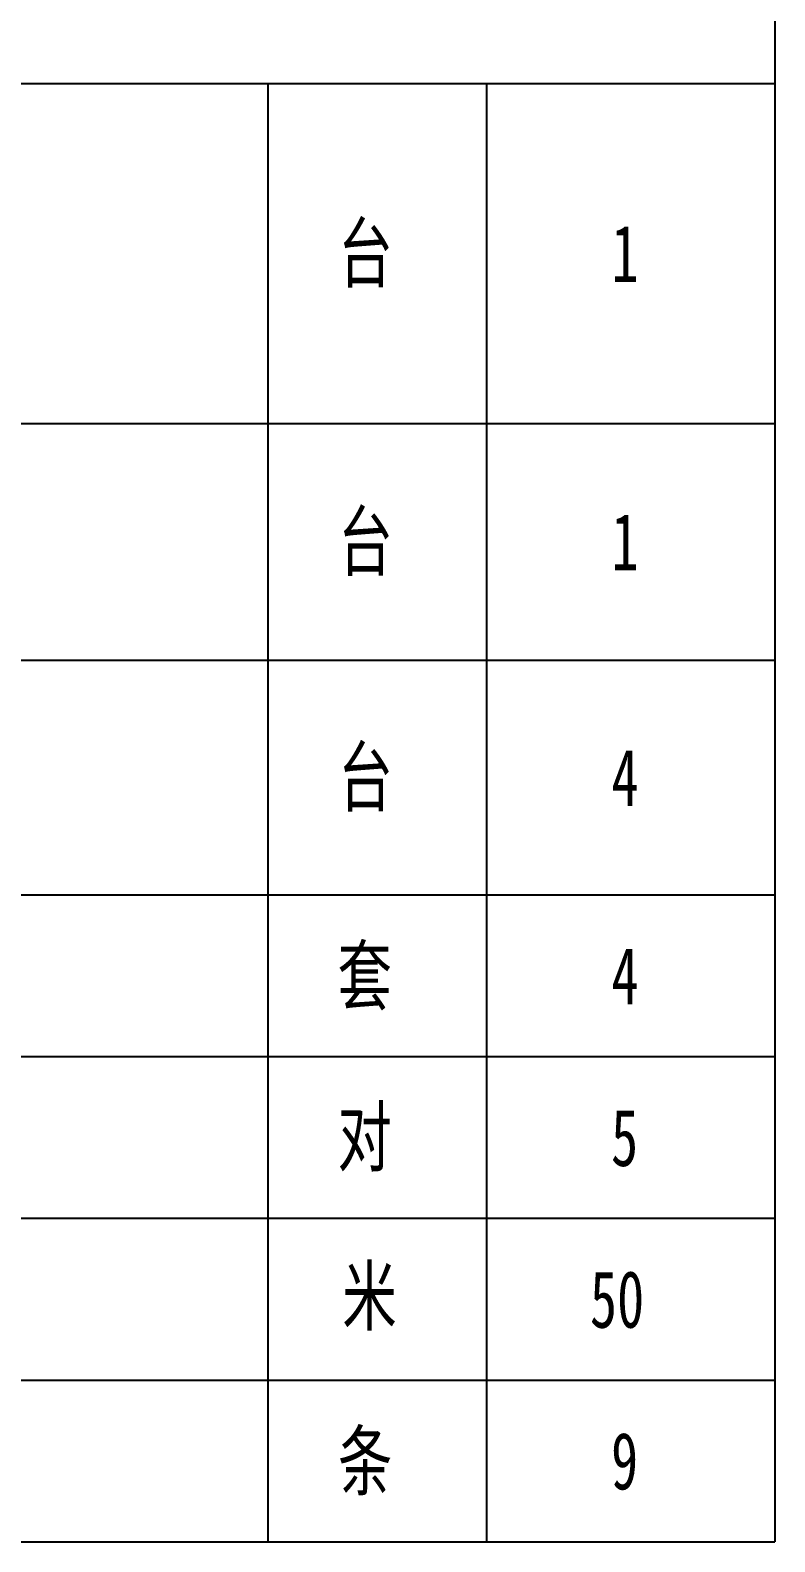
# Model space of a CAD drawing. Header units: millimetres. Extents: x 1621 to 2881, y 1542 to 1880.
# Drawn here: x 2298.3 to 2339.8, y 1657.5 to 1741.6 of the extents above; entities that cross this region are included whole.
import ezdxf

# ---------------------------------------------------------------- set-up
doc = ezdxf.new("R2010")
doc.units = ezdxf.units.MM
doc.styles.add('MtXpl__GB2312', font='', dxfattribs={"width": 0.7})
doc.styles.get('MtXpl__GB2312').set_extended_font_data('仿宋_GB2312')

msp = doc.modelspace()

# ---------------------------------------------------------------- linework, layer by layer
at = {"color": 7}
for p, q in [((2339.794, 1842.577), (2339.794, 1677.961)), ((2339.794, 1747.644), (2339.794, 1738.644)), ((2171.325, 1738.644), (2339.794, 1738.644)), ((2311.565, 1738.644), (2311.565, 1657.495)), ((2311.565, 1738.644), (2311.565, 1657.495)), ((2323.739, 1738.644), (2323.739, 1657.495)), ((2323.739, 1738.644), (2323.739, 1657.495)), ((2339.794, 1738.644), (2339.794, 1657.495)), ((2171.325, 1719.723), (2339.794, 1719.723)), ((2171.325, 1706.557), (2339.794, 1706.557)), ((2171.325, 1693.495), (2339.794, 1693.495)), ((2171.325, 1684.495), (2339.794, 1684.495)), ((2171.325, 1675.495), (2339.794, 1675.495)), ((2171.325, 1666.495), (2339.794, 1666.495)), ((2171.325, 1657.495), (2339.794, 1657.495)), ((2171.325, 1657.495), (2339.794, 1657.495)), ((2171.325, 1657.495), (2339.794, 1657.495)), ((2171.325, 1657.495), (2339.794, 1657.495)), ((2171.325, 1657.495), (2339.794, 1657.495))]:
    msp.add_line(p, q, dxfattribs=at)

# ---------------------------------------------------------------- texts
at = {"color": 7, "style": 'MtXpl__GB2312', "width": 0.7}
for s, p in [('台', (2315.498, 1727.63)), ('1', (2330.702, 1727.596)), ('台', (2315.498, 1711.587)), ('1', (2330.702, 1711.553)), ('台', (2315.498, 1698.473)), ('4', (2330.702, 1698.439)), ('套', (2315.446, 1687.407)), ('4', (2330.702, 1687.407)), ('对', (2315.446, 1678.442)), ('5', (2330.677, 1678.407)), ('米', (2315.714, 1669.584)), ('50', (2329.501, 1669.407)), ('条', (2315.472, 1660.407)), ('9', (2330.677, 1660.407))]:
    msp.add_text(s, height=3.175, dxfattribs=at).set_placement(p)

doc.saveas('drawing.dxf')
